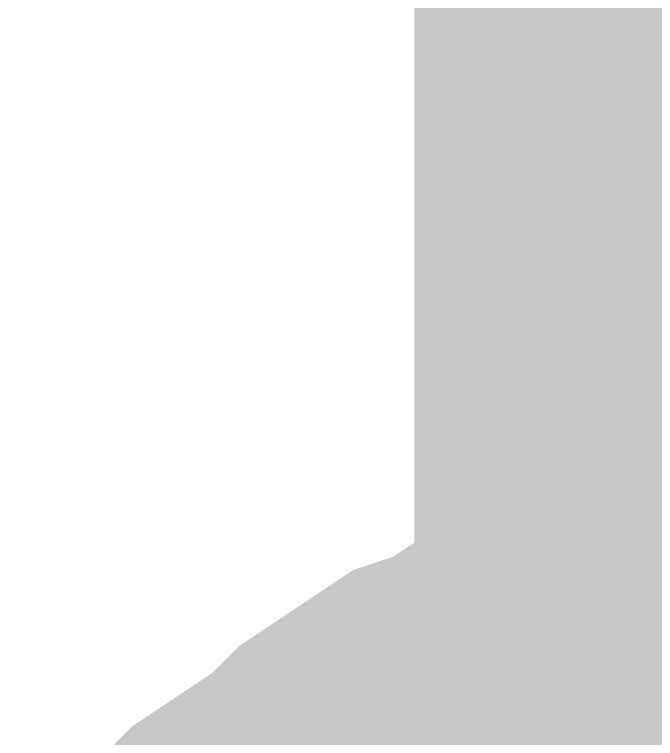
# Model space of a CAD drawing. Header units: inches. Extents: x 0 to 841, y 0 to 594.
# Drawn here: x 344.297 to 344.836, y 553.163 to 553.773 of the extents above; entities that cross this region are included whole.
import ezdxf

# ---------------------------------------------------------------- set-up
doc = ezdxf.new("R2010")
doc.units = ezdxf.units.IN
doc.layers.add('Sheet', color=255, linetype='Continuous')

msp = doc.modelspace()

# ---------------------------------------------------------------- linework, layer by layer
at = {"layer": 'Sheet'}
for points in [[(345.00808, 552.49546, 0.7493, 0.7493, 0), (345.00808, 572.49535, 0.7493, 0.7493, 0)], [(344.44663, 553.01202, 0.29972, 0.29972, 0), (344.46909, 553.03448, 0.29972, 0.29972, 0), (344.49155, 553.05694, 0.29972, 0.29972, 0), (344.52523, 553.0794, 0.29972, 0.29972, 0), (344.55892, 553.10186, 0.29972, 0.29972, 0), (344.58138, 553.12432, 0.29972, 0.29972, 0), (344.61507, 553.14678, 0.29972, 0.29972, 0), (344.64875, 553.16924, 0.29972, 0.29972, 0), (344.68244, 553.18047, 0.29972, 0.29972, 0), (344.71613, 553.20293, 0.29972, 0.29972, 0), (344.74981, 553.21416, 0.29972, 0.29972, 0), (344.7835, 553.22539, 0.29972, 0.29972, 0), (344.81719, 553.23662, 0.29972, 0.29972, 0), (344.85087, 553.24785, 0.29972, 0.29972, 0), (344.89579, 553.24785, 0.29972, 0.29972, 0), (344.92948, 553.25908, 0.29972, 0.29972, 0), (344.97439, 553.25908, 0.29972, 0.29972, 0), (345.00808, 553.25908, 0.29972, 0.29972, 0)], [(344.44663, 553.01202, 0.29972, 0.29972, 0), (344.46909, 553.03448, 0.29972, 0.29972, 0), (344.49155, 553.05694, 0.29972, 0.29972, 0), (344.52523, 553.0794, 0.29972, 0.29972, 0), (344.55892, 553.10186, 0.29972, 0.29972, 0), (344.58138, 553.12432, 0.29972, 0.29972, 0), (344.61507, 553.14678, 0.29972, 0.29972, 0), (344.64875, 553.16924, 0.29972, 0.29972, 0), (344.68244, 553.18047, 0.29972, 0.29972, 0), (344.71613, 553.20293, 0.29972, 0.29972, 0), (344.74981, 553.21416, 0.29972, 0.29972, 0), (344.7835, 553.22539, 0.29972, 0.29972, 0), (344.81719, 553.23662, 0.29972, 0.29972, 0), (344.85087, 553.24785, 0.29972, 0.29972, 0), (344.89579, 553.24785, 0.29972, 0.29972, 0), (344.92948, 553.25908, 0.29972, 0.29972, 0), (344.97439, 553.25908, 0.29972, 0.29972, 0), (345.00808, 553.25908, 0.29972, 0.29972, 0)], [(344.44663, 553.01202, 0.29972, 0.29972, 0), (344.46909, 553.03448, 0.29972, 0.29972, 0), (344.49155, 553.05694, 0.29972, 0.29972, 0), (344.52523, 553.0794, 0.29972, 0.29972, 0), (344.55892, 553.10186, 0.29972, 0.29972, 0), (344.58138, 553.12432, 0.29972, 0.29972, 0), (344.61507, 553.14678, 0.29972, 0.29972, 0), (344.64875, 553.16924, 0.29972, 0.29972, 0), (344.68244, 553.18047, 0.29972, 0.29972, 0), (344.71613, 553.20293, 0.29972, 0.29972, 0), (344.74981, 553.21416, 0.29972, 0.29972, 0), (344.7835, 553.22539, 0.29972, 0.29972, 0), (344.81719, 553.23662, 0.29972, 0.29972, 0), (344.85087, 553.24785, 0.29972, 0.29972, 0), (344.89579, 553.24785, 0.29972, 0.29972, 0), (344.92948, 553.25908, 0.29972, 0.29972, 0), (344.97439, 553.25908, 0.29972, 0.29972, 0), (345.00808, 553.25908, 0.29972, 0.29972, 0)], [(344.44663, 553.01202, 0.29972, 0.29972, 0), (344.46909, 553.03448, 0.29972, 0.29972, 0), (344.49155, 553.05694, 0.29972, 0.29972, 0), (344.52523, 553.0794, 0.29972, 0.29972, 0), (344.55892, 553.10186, 0.29972, 0.29972, 0), (344.58138, 553.12432, 0.29972, 0.29972, 0), (344.61507, 553.14678, 0.29972, 0.29972, 0), (344.64875, 553.16924, 0.29972, 0.29972, 0), (344.68244, 553.18047, 0.29972, 0.29972, 0), (344.71613, 553.20293, 0.29972, 0.29972, 0), (344.74981, 553.21416, 0.29972, 0.29972, 0), (344.7835, 553.22539, 0.29972, 0.29972, 0), (344.81719, 553.23662, 0.29972, 0.29972, 0), (344.85087, 553.24785, 0.29972, 0.29972, 0), (344.89579, 553.24785, 0.29972, 0.29972, 0), (344.92948, 553.25908, 0.29972, 0.29972, 0), (344.97439, 553.25908, 0.29972, 0.29972, 0), (345.00808, 553.25908, 0.29972, 0.29972, 0)], [(344.44663, 553.01202, 0.29972, 0.29972, 0), (344.46909, 553.03448, 0.29972, 0.29972, 0), (344.49155, 553.05694, 0.29972, 0.29972, 0), (344.52523, 553.0794, 0.29972, 0.29972, 0), (344.55892, 553.10186, 0.29972, 0.29972, 0), (344.58138, 553.12432, 0.29972, 0.29972, 0), (344.61507, 553.14678, 0.29972, 0.29972, 0), (344.64875, 553.16924, 0.29972, 0.29972, 0), (344.68244, 553.18047, 0.29972, 0.29972, 0), (344.71613, 553.20293, 0.29972, 0.29972, 0), (344.74981, 553.21416, 0.29972, 0.29972, 0), (344.7835, 553.22539, 0.29972, 0.29972, 0), (344.81719, 553.23662, 0.29972, 0.29972, 0), (344.85087, 553.24785, 0.29972, 0.29972, 0), (344.89579, 553.24785, 0.29972, 0.29972, 0), (344.92948, 553.25908, 0.29972, 0.29972, 0), (344.97439, 553.25908, 0.29972, 0.29972, 0), (345.00808, 553.25908, 0.29972, 0.29972, 0)], [(344.44663, 553.01202, 0.29972, 0.29972, 0), (344.46909, 553.03448, 0.29972, 0.29972, 0), (344.49155, 553.05694, 0.29972, 0.29972, 0), (344.52523, 553.0794, 0.29972, 0.29972, 0), (344.55892, 553.10186, 0.29972, 0.29972, 0), (344.58138, 553.12432, 0.29972, 0.29972, 0), (344.61507, 553.14678, 0.29972, 0.29972, 0), (344.64875, 553.16924, 0.29972, 0.29972, 0), (344.68244, 553.18047, 0.29972, 0.29972, 0), (344.71613, 553.20293, 0.29972, 0.29972, 0), (344.74981, 553.21416, 0.29972, 0.29972, 0), (344.7835, 553.22539, 0.29972, 0.29972, 0), (344.81719, 553.23662, 0.29972, 0.29972, 0), (344.85087, 553.24785, 0.29972, 0.29972, 0), (344.89579, 553.24785, 0.29972, 0.29972, 0), (344.92948, 553.25908, 0.29972, 0.29972, 0), (344.97439, 553.25908, 0.29972, 0.29972, 0), (345.00808, 553.25908, 0.29972, 0.29972, 0)], [(344.55892, 553.10186, 0.09906, 0.09906, 0), (344.58138, 553.12432, 0.09906, 0.09906, 0), (344.61507, 553.14678, 0.09906, 0.09906, 0), (344.64875, 553.16924, 0.09906, 0.09906, 0), (344.68244, 553.18047, 0.09906, 0.09906, 0), (344.71613, 553.20293, 0.09906, 0.09906, 0), (344.74981, 553.21416, 0.09906, 0.09906, 0), (344.7835, 553.22539, 0.09906, 0.09906, 0), (344.81719, 553.23662, 0.09906, 0.09906, 0), (344.85087, 553.24785, 0.09906, 0.09906, 0), (344.89579, 553.24785, 0.09906, 0.09906, 0)], [(344.55892, 553.10186, 0.09906, 0.09906, 0), (344.58138, 553.12432, 0.09906, 0.09906, 0), (344.61507, 553.14678, 0.09906, 0.09906, 0), (344.64875, 553.16924, 0.09906, 0.09906, 0), (344.68244, 553.18047, 0.09906, 0.09906, 0), (344.71613, 553.20293, 0.09906, 0.09906, 0), (344.74981, 553.21416, 0.09906, 0.09906, 0), (344.7835, 553.22539, 0.09906, 0.09906, 0), (344.81719, 553.23662, 0.09906, 0.09906, 0), (344.85087, 553.24785, 0.09906, 0.09906, 0), (344.89579, 553.24785, 0.09906, 0.09906, 0)], [(344.55892, 553.10186, 0.09906, 0.09906, 0), (344.58138, 553.12432, 0.09906, 0.09906, 0), (344.61507, 553.14678, 0.09906, 0.09906, 0), (344.64875, 553.16924, 0.09906, 0.09906, 0), (344.68244, 553.18047, 0.09906, 0.09906, 0), (344.71613, 553.20293, 0.09906, 0.09906, 0), (344.74981, 553.21416, 0.09906, 0.09906, 0), (344.7835, 553.22539, 0.09906, 0.09906, 0), (344.81719, 553.23662, 0.09906, 0.09906, 0), (344.85087, 553.24785, 0.09906, 0.09906, 0), (344.89579, 553.24785, 0.09906, 0.09906, 0)], [(344.55892, 553.10186, 0.09906, 0.09906, 0), (344.58138, 553.12432, 0.09906, 0.09906, 0), (344.61507, 553.14678, 0.09906, 0.09906, 0), (344.64875, 553.16924, 0.09906, 0.09906, 0), (344.68244, 553.18047, 0.09906, 0.09906, 0), (344.71613, 553.20293, 0.09906, 0.09906, 0), (344.74981, 553.21416, 0.09906, 0.09906, 0), (344.7835, 553.22539, 0.09906, 0.09906, 0), (344.81719, 553.23662, 0.09906, 0.09906, 0), (344.85087, 553.24785, 0.09906, 0.09906, 0), (344.89579, 553.24785, 0.09906, 0.09906, 0)], [(344.55892, 553.10186, 0.09906, 0.09906, 0), (344.58138, 553.12432, 0.09906, 0.09906, 0), (344.61507, 553.14678, 0.09906, 0.09906, 0), (344.64875, 553.16924, 0.09906, 0.09906, 0), (344.68244, 553.18047, 0.09906, 0.09906, 0), (344.71613, 553.20293, 0.09906, 0.09906, 0), (344.74981, 553.21416, 0.09906, 0.09906, 0), (344.7835, 553.22539, 0.09906, 0.09906, 0), (344.81719, 553.23662, 0.09906, 0.09906, 0), (344.85087, 553.24785, 0.09906, 0.09906, 0), (344.89579, 553.24785, 0.09906, 0.09906, 0)], [(344.55892, 553.10186, 0.09906, 0.09906, 0), (344.58138, 553.12432, 0.09906, 0.09906, 0), (344.61507, 553.14678, 0.09906, 0.09906, 0), (344.64875, 553.16924, 0.09906, 0.09906, 0), (344.68244, 553.18047, 0.09906, 0.09906, 0), (344.71613, 553.20293, 0.09906, 0.09906, 0), (344.74981, 553.21416, 0.09906, 0.09906, 0), (344.7835, 553.22539, 0.09906, 0.09906, 0), (344.81719, 553.23662, 0.09906, 0.09906, 0), (344.85087, 553.24785, 0.09906, 0.09906, 0), (344.89579, 553.24785, 0.09906, 0.09906, 0)]]:
    msp.add_lwpolyline(points, format="xyseb", dxfattribs=at)

doc.saveas('drawing.dxf')
